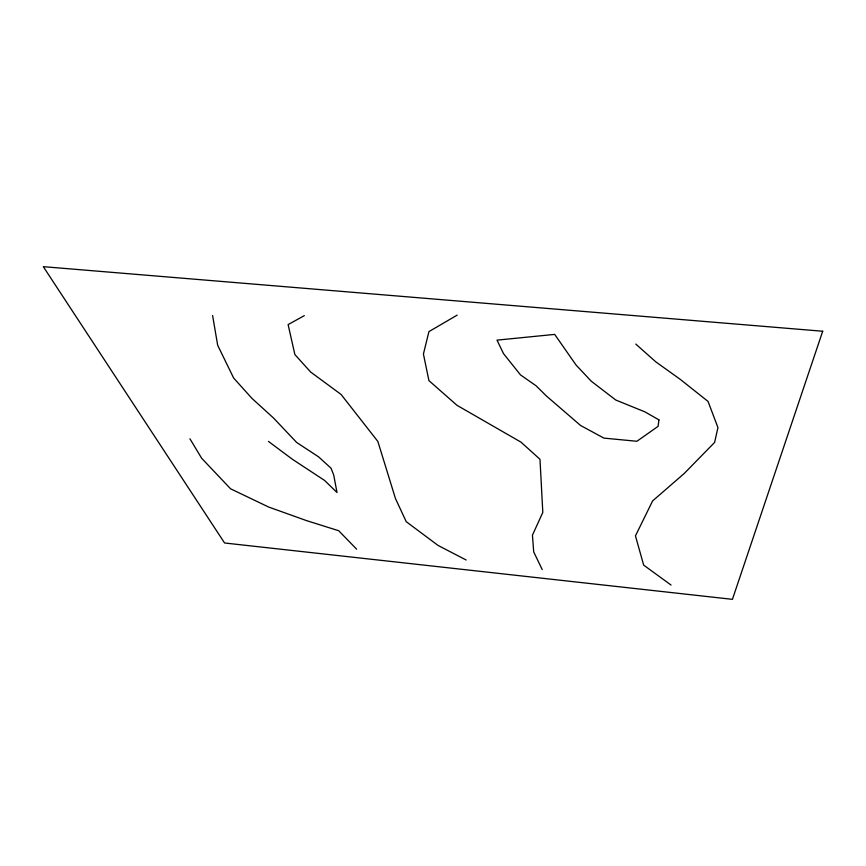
<?xml version="1.0" encoding="UTF-8"?>
<svg xmlns="http://www.w3.org/2000/svg" width="866" height="866" viewBox="0 0 866 866"><rect width="100%" height="100%" fill="white"/><g stroke="black" fill="none" stroke-linecap="round" stroke-linejoin="round"><path stroke-width="1.3" d="M457.183 315.116L428.93 331.613L423.42 354.032L428.93 380.618L457.021 405.331L520.986 442.136L539.983 459.283L542.809 512.412L532.449 535.156L533.694 551.859L542.235 569.612M304.323 315.635L288.118 324.598L294.873 354.562L310.667 372.044L341.085 394.452L377.868 441.465L395.481 498.6L406.251 521.7L438.066 545.439L466.146 559.999M671.074 585.059L643.665 565.119L635.449 535.859L652.628 500.905L684.194 473.507L714.612 442.429L717.946 427.598L708.042 401.423L680.232 379.351L655.757 361.815L635.774 344.062M268.482 441.444L292.416 459.283L324.534 480.403L337.004 492.505L333.713 474.979L331.007 468.181L318.601 456.858L296.67 442.483L273.645 418.137L251.984 398.414L233.647 378.031L217.68 345.285L212.592 315.495M356.64 549.185L338.703 530.728L306.596 520.639L268.633 507.032L230.562 488.792L201.659 458.255L189.935 438.813M658.939 419.869L658.073 426.364L636.9 441.27L603.883 438.109L580.566 425.477L546.37 395.957L536.065 385.771L520.466 374.87L503.503 353.609L497.019 340.132L554.684 334.395L576.096 365.073L591.294 381.246L615.791 400.027L644.899 411.859L658.939 419.869M822.7 331.245L732.43 599.337L224.575 542.982L43.3 266.663L822.7 331.245"/></g></svg>
